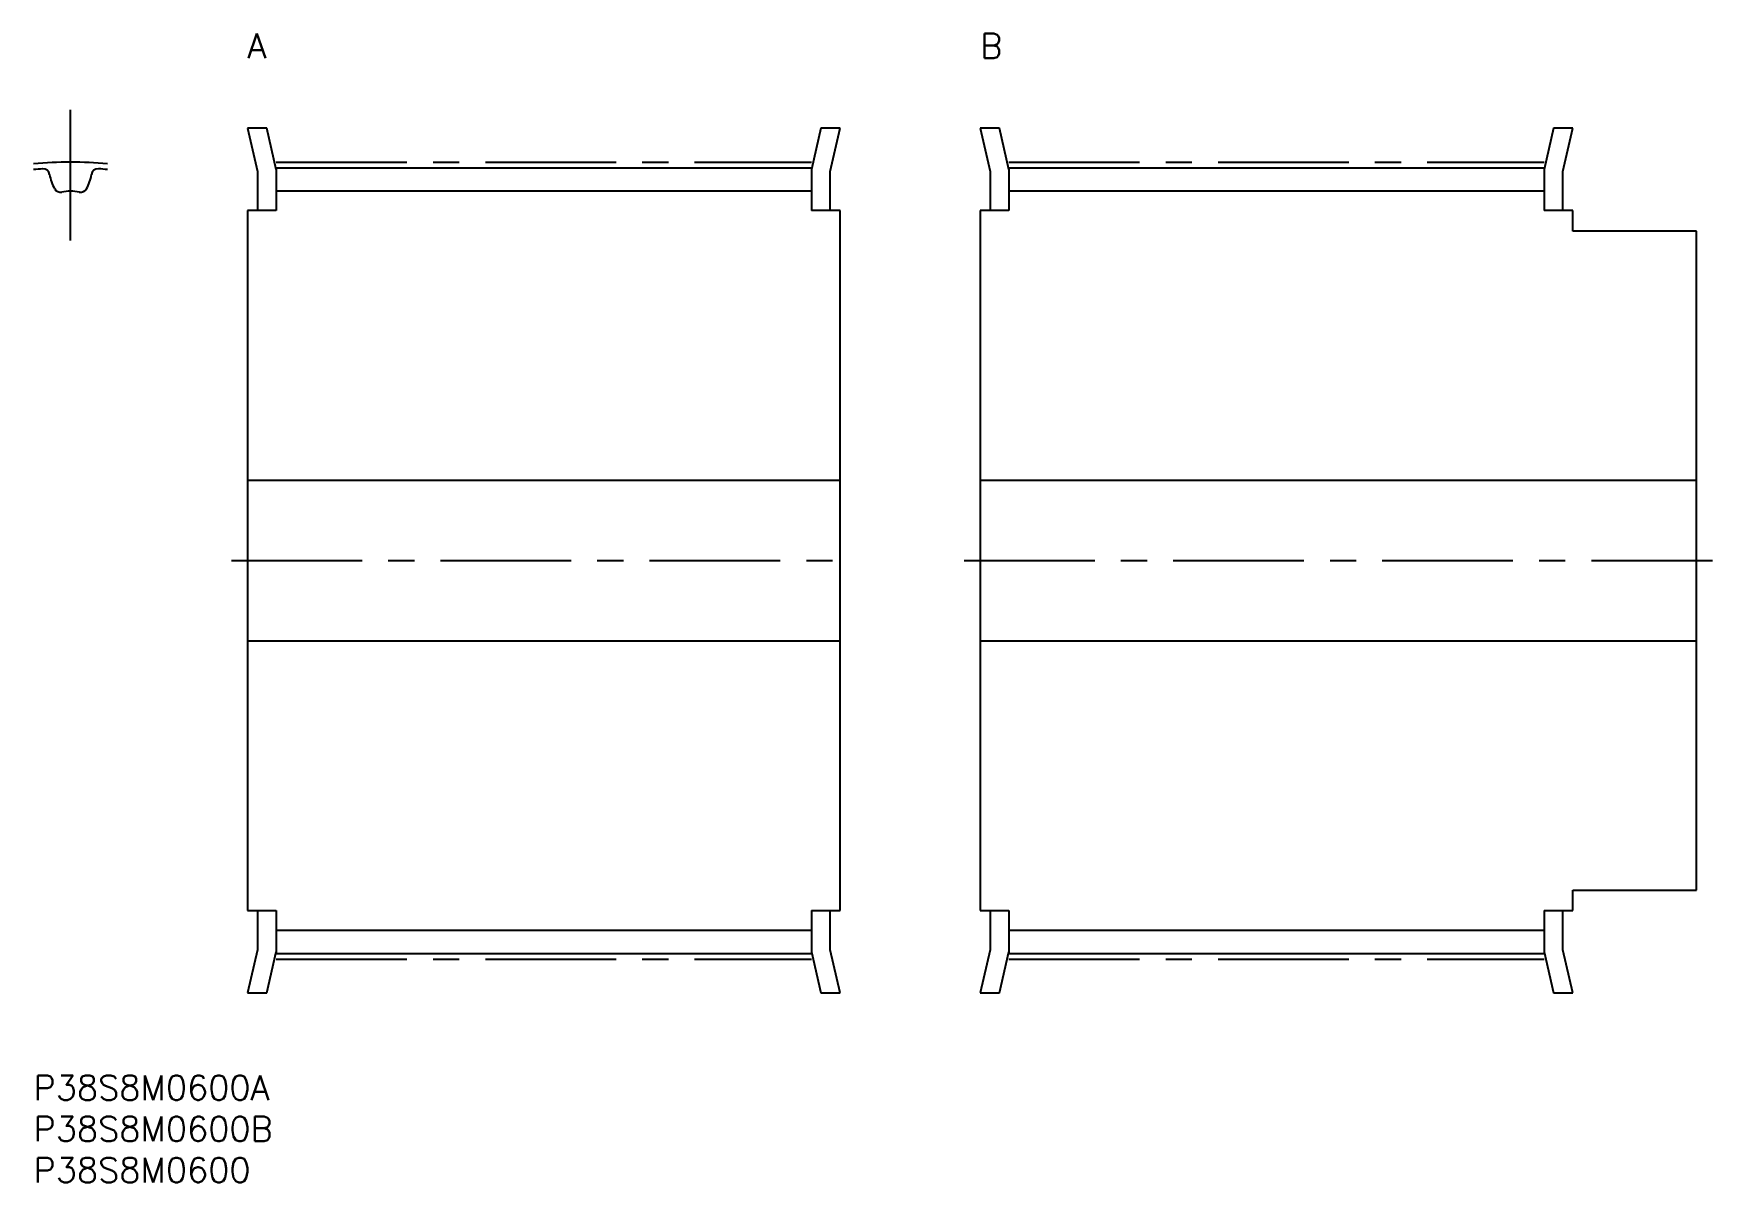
# Model space of a CAD drawing. Extents: x 0 to 204, y -13 to 126.
import ezdxf

# ---------------------------------------------------------------- set-up
doc = ezdxf.new("R2010")
doc.units = 0
doc.header["$LTSCALE"] = 0.5
doc.linetypes.add('CENTER', pattern=[50.8, 31.75, -6.35, 6.35, -6.35])
for name, color, linetype in [('MSM_CENTER', 1, 'CENTER'), ('MSM_CONTINUOUS', 7, 'CONTINUOUS'), ('MSM_PART_NUMBER', 7, 'CONTINUOUS')]:
    doc.layers.add(name, color=color, linetype=linetype)
doc.styles.get("Standard").update_dxf_attribs({"font": 'txt.shx', "height": 3, "bigfont": 'bigfont.shx'})

# ---------------------------------------------------------------- blocks, each defined once
blk = doc.blocks.new('*U29')
at = {"layer": 'MSM_PART_NUMBER'}
blk.add_text('P38S8M0600A', height=3, dxfattribs=at).set_placement((0, -3))
blk = doc.blocks.new('*U30')
at = {"layer": 'MSM_PART_NUMBER'}
blk.add_text('P38S8M0600B', height=3, dxfattribs=at).set_placement((0, -8))
blk = doc.blocks.new('*U31')
at = {"layer": 'MSM_PART_NUMBER'}
blk.add_text('P38S8M0600', height=3, dxfattribs=at).set_placement((0, -13))
blk = doc.blocks.new('*U32')
at = {"layer": 'MSM_PART_NUMBER'}
blk.add_text('A', height=3, dxfattribs=at).set_placement((25.98, 123.5))
blk = doc.blocks.new('*U33')
at = {"layer": 'MSM_PART_NUMBER'}
blk.add_text('B', height=3, dxfattribs=at).set_placement((114.98, 123.5))

msp = doc.modelspace()

# ---------------------------------------------------------------- linework, layer by layer
at = {"layer": 'MSM_CENTER'}
for p, q in [((4.49, 101.36), (4.49, 117.62)), ((29.48, 110.89), (94.48, 110.89)), ((118.48, 110.89), (183.48, 110.89)), ((24.03, 62.5), (99.93, 62.5)), ((113.03, 62.5), (203.93, 62.5)), ((29.48, 14.12), (94.48, 14.12)), ((118.48, 14.12), (183.48, 14.12))]:
    msp.add_line(p, q, dxfattribs=at)
msp.add_arc((4.49, 62.5), 48.38, 84.6747, 95.3253, dxfattribs=at)
at = {"layer": 'MSM_CONTINUOUS'}
for p, q in [((28.34, 115), (25.98, 115)), ((25.98, 115), (27.18, 109.74)), ((29.48, 110), (28.34, 115)), ((95.62, 115), (94.48, 110)), ((97.98, 115), (95.62, 115)), ((96.78, 109.74), (97.98, 115)), ((117.34, 115), (114.98, 115)), ((114.98, 115), (116.18, 109.74)), ((118.48, 110), (117.34, 115)), ((184.62, 115), (183.48, 110)), ((186.98, 115), (184.62, 115)), ((185.78, 109.74), (186.98, 115)), ((29.48, 110.19), (29.48, 105)), ((29.48, 110.19), (94.48, 110.19)), ((94.48, 110.19), (94.48, 105)), ((118.48, 110.19), (118.48, 105)), ((118.48, 110.19), (183.48, 110.19)), ((183.48, 110.19), (183.48, 105)), ((27.18, 109.74), (27.18, 105)), ((96.78, 105), (96.78, 109.74)), ((116.18, 109.74), (116.18, 105)), ((185.78, 105), (185.78, 109.74)), ((94.48, 107.36), (29.48, 107.36)), ((183.48, 107.36), (118.48, 107.36)), ((25.98, 105), (25.98, 20)), ((29.48, 105), (25.98, 105)), ((97.98, 105), (94.48, 105)), ((97.98, 20), (97.98, 105)), ((114.98, 105), (114.98, 20)), ((118.48, 105), (114.98, 105)), ((186.98, 105), (183.48, 105)), ((186.98, 102.5), (186.98, 105)), ((201.98, 102.5), (186.98, 102.5)), ((201.98, 22.5), (201.98, 102.5)), ((97.98, 72.25), (25.98, 72.25)), ((201.98, 72.25), (114.98, 72.25)), ((25.98, 52.75), (97.98, 52.75)), ((114.98, 52.75), (201.98, 52.75)), ((186.98, 20), (186.98, 22.5)), ((186.98, 22.5), (201.98, 22.5)), ((25.98, 20), (29.48, 20)), ((27.18, 20), (27.18, 15.26)), ((29.48, 20), (29.48, 14.8)), ((94.48, 20), (94.48, 14.8)), ((94.48, 20), (97.98, 20)), ((96.78, 15.26), (96.78, 20)), ((114.98, 20), (118.48, 20)), ((116.18, 20), (116.18, 15.26)), ((118.48, 20), (118.48, 14.8)), ((183.48, 20), (183.48, 14.8)), ((183.48, 20), (186.98, 20)), ((185.78, 15.26), (185.78, 20)), ((29.48, 17.63), (94.48, 17.63)), ((118.48, 17.63), (183.48, 17.63)), ((27.18, 15.26), (25.98, 10)), ((28.34, 10), (29.48, 15)), ((29.48, 14.8), (94.48, 14.8)), ((94.48, 15), (95.62, 10)), ((97.98, 10), (96.78, 15.26)), ((116.18, 15.26), (114.98, 10)), ((117.34, 10), (118.48, 15)), ((118.48, 14.8), (183.48, 14.8)), ((183.48, 15), (184.62, 10)), ((186.98, 10), (185.78, 15.26)), ((25.98, 10), (28.34, 10)), ((95.62, 10), (97.98, 10)), ((114.98, 10), (117.34, 10)), ((184.62, 10), (186.98, 10))]:
    msp.add_line(p, q, dxfattribs=at)
for centre, radius, start, end in [((4.49, 62.5), 47.69, 94.0711, 95.4026), ((1.16, 109.28), 0.8, 8.804, 94.0711), ((7.09, 110.19), 5.2, 188.804, 209.3753), ((1.89, 110.19), 5.2, 330.6247, 351.196), ((7.82, 109.28), 0.8, 85.9289, 171.196), ((4.49, 62.5), 47.7, 84.5974, 85.9289), ((3.26, 108.04), 0.8, 209.3753, 281.8712), ((4.49, 102.16), 5.2, 78.1288, 101.8712), ((5.72, 108.04), 0.8, 258.1288, 330.6247)]:
    msp.add_arc(centre, radius, start, end, dxfattribs=at)

# ---------------------------------------------------------------- block references
for name in ['*U32', '*U33', '*U29', '*U30', '*U31']:
    msp.add_blockref(name, (0, 0), dxfattribs=at)

doc.saveas('drawing.dxf')
